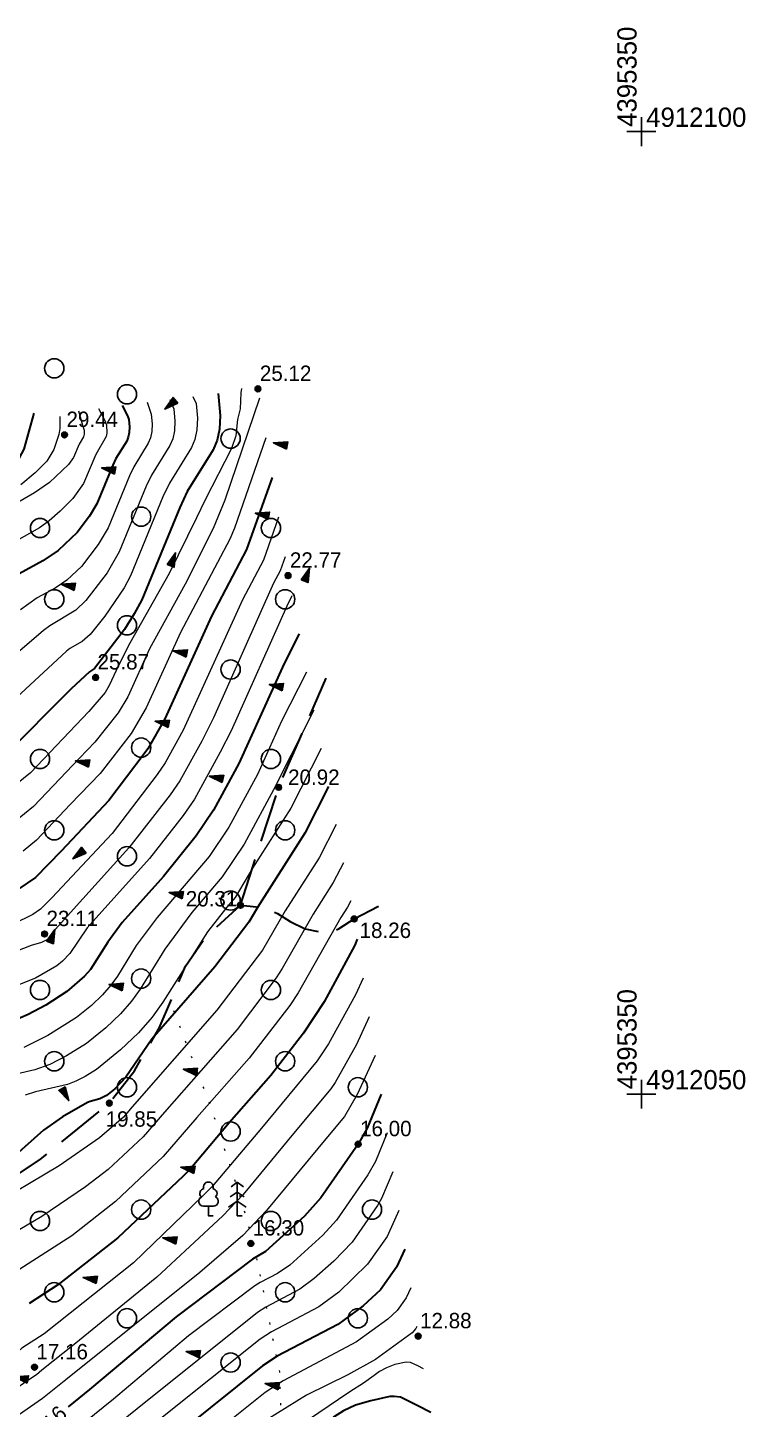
# Model space of a CAD drawing. Header units: feet. Extents: x 4395049 to 4395355, y 4911947 to 4912105.
# Drawn here: x 4395318.1 to 4395355.4, y 4912033.6 to 4912105.4 of the extents above; entities that cross this region are included whole.
import ezdxf
from ezdxf.enums import TextEntityAlignment as Align

# ---------------------------------------------------------------- set-up
doc = ezdxf.new("R2010")
doc.units = ezdxf.units.FT
doc.header["$MEASUREMENT"] = 0
doc.linetypes.add('g5_05x2', pattern=[3.5, 2.5, -1])
doc.linetypes.add('g5_366', pattern=[0.85, 0.1, -0.75])
doc.layers.get('0').update_dxf_attribs({"color": 10, "linetype": 'CONTINUOUS', "lineweight": 0})
for name, color, linetype in [('02_Сетка', 7, 'CONTINUOUS'), ('10_Границы покрытий и угодий', 7, 'CONTINUOUS'), ('12_Рельеф', 7, 'CONTINUOUS'), ('13_Растительность', 7, 'CONTINUOUS'), ('19_Горизонтали', 7, 'CONTINUOUS'), ('61_Отметки высоты поверхности', 7, 'CONTINUOUS')]:
    doc.layers.add(name, color=color, linetype=linetype)
doc.styles.add('LIKE17', font='d431.shx')
doc.styles.add('LIKE34', font='pragma.shx')
doc.styles.add('LIKE36', font='pragmai.shx')

# ---------------------------------------------------------------- blocks, each defined once
blk = doc.blocks.new('g5_368')
at = {"color": 92}
blk.add_circle((0, 0), 0.5, dxfattribs=at)
blk = doc.blocks.new('g5_348a')
blk.add_hatch(color=0).paths.add_polyline_path([(0.75, 0), (0.649, 0.375), (0, 0)])
at = {"color": 0}
blk.add_lwpolyline([(0.75, 0), (0.649, 0.375), (0, 0)], close=True, dxfattribs=at)
blk = doc.blocks.new('g5_330')
blk.add_hatch(color=0).paths.add_polyline_path([(-0.15, 0, 1), (0.15, 0, 1)])
at = {"color": 0}
blk.add_circle((0, 0), 0.15, dxfattribs=at)
blk = doc.blocks.new('g5_012')
at = {"color": 92}
for points in [[(0, -1.5), (0, 1.5)], [(-1.5, 0), (1.5, 0)]]:
    blk.add_lwpolyline(points, dxfattribs=at)
blk = doc.blocks.new('g5_367_3a')
at = {"color": 92}
for points in [[(0.75, 1.75), (0.426, 1.503)], [(0.75, 1.75), (1.074, 1.503)], [(1, 0), (0.75, 0), (0.75, 1.75)], [(0.75, 0.751), (0.285, 0.443)], [(0.75, 1.221), (0.385, 0.973)], [(0.75, 1.221), (1.115, 0.973)], [(0.75, 0.751), (1.215, 0.443)], [(-0.75, 0.497), (-1.007, 0.497)], [(-0.75, 0.497), (-0.493, 0.497)], [(-0.5, 0), (-0.75, 0), (-0.75, 0.497)]]:
    blk.add_lwpolyline(points, dxfattribs=at)
for centre, start, end in [((-0.75, 1.5), 90, 202.24196), ((-0.75, 1.5), 337.75804, 90), ((-1.007, 0.747), 115.63459, 270), ((-0.947, 1.158), 97.94065, 227.81966), ((-0.553, 1.158), 312.18034, 82.05935), ((-0.493, 0.747), 270, 64.36541)]:
    blk.add_arc(centre, 0.25, start, end, dxfattribs=at)

msp = doc.modelspace()

# ---------------------------------------------------------------- linework, layer by layer
at = {"layer": '10_Границы покрытий и угодий', "color": 7, "linetype": 'g5_05x2', "lineweight": 30, "elevation": 20.119, "flags": 128}
for points in [[(4395329.156, 4912059.809), (4395331.148, 4912065.937), (4395333.625, 4912071.607)], [(4395277.897, 4912043.649), (4395280.299, 4912042.445), (4395282.729, 4912041.739), (4395285.181, 4912041.224), (4395287.654, 4912040.9), (4395290.148, 4912040.766), (4395290.802, 4912041.021), (4395291.23, 4912041.293), (4395291.582, 4912041.568), (4395292.012, 4912041.834), (4395292.669, 4912042.078), (4395293.868, 4912041.938), (4395294.698, 4912041.719), (4395296.211, 4912041.111), (4395297.374, 4912040.75), (4395300.926, 4912039.956), (4395302.109, 4912039.752), (4395304.995, 4912039.377), (4395305.878, 4912039.366), (4395307.118, 4912039.458), (4395308.818, 4912040.148), (4395309.976, 4912040.745), (4395313.559, 4912043.116), (4395318.767, 4912046.621), (4395322.347, 4912049.528), (4395323.648, 4912051.206), (4395324.934, 4912053.423), (4395326.303, 4912056.64), (4395327.313, 4912058.112), (4395329.156, 4912059.809), (4395330.308, 4912059.7), (4395331.087, 4912059.382), (4395331.741, 4912058.973), (4395332.518, 4912058.589), (4395333.666, 4912058.348), (4395334.04, 4912058.471), (4395334.291, 4912058.595), (4395335.074, 4912059.098), (4395337.177, 4912060.219)]]:
    msp.add_lwpolyline(points, dxfattribs=at)
at = {"layer": '12_Рельеф', "color": 7, "linetype": 'g5_366', "lineweight": 20, "flags": 128}
msp.add_lwpolyline([(4395325.678, 4912054.348), (4395327.547, 4912049.529), (4395329.155, 4912044.63), (4395329.862, 4912042.151), (4395331.183, 4912035.571), (4395331.248, 4912033.55), (4395330.995, 4912030.717), (4395329.175, 4912028.041), (4395327.439, 4912026.449), (4395325.744, 4912025.211), (4395324.051, 4912023.596), (4395322.319, 4912020.874), (4395322.6, 4912017.564), (4395323.442, 4912015.27), (4395324.443, 4912013.317), (4395325.203, 4912011.027), (4395325.321, 4912007.727), (4395323.477, 4912005.575), (4395321.878, 4912004.343), (4395318.39, 4912002.553), (4395315.986, 4912000.951), (4395315.918, 4912000.892)], dxfattribs=at)
at = {"layer": '19_Горизонтали', "color": 32, "linetype": 'Continuous', "lineweight": 30, "flags": 128}
for points, elevation in [([(4395327.995, 4912086.403), (4395328.1, 4912085.261), (4395328.072, 4912084.551), (4395327.949, 4912083.97), (4395327.744, 4912083.47), (4395326.399, 4912081.305), (4395326.003, 4912080.481), (4395324.028, 4912075.681), (4395323.637, 4912074.943), (4395323.131, 4912074.143), (4395321.575, 4912072.117), (4395321.318, 4912071.935), (4395320.37, 4912071.058), (4395316.849, 4912067.521), (4395315.468, 4912066.476), (4395314.477, 4912065.845), (4395313.749, 4912065.493), (4395312.055, 4912065.033), (4395311.631, 4912064.883), (4395310.521, 4912064.345)], 26), ([(4395318.419, 4912085.372), (4395317.897, 4912083.502), (4395317.516, 4912082.799), (4395317.039, 4912082.315), (4395316.474, 4912081.979), (4395314.34, 4912081.161), (4395313.51, 4912080.717), (4395312.636, 4912080.07), (4395310.472, 4912078.014), (4395309.807, 4912077.205), (4395309.027, 4912076.031), (4395308.447, 4912075.413), (4395308.009, 4912075.04), (4395307.05, 4912074.439), (4395306.378, 4912074.194)], 30), ([(4395323.007, 4912085.777), (4395323.296, 4912085.238), (4395323.363, 4912085.041), (4395323.397, 4912084.67), (4395323.386, 4912084.374), (4395323.334, 4912084.131), (4395323.248, 4912083.922), (4395322.686, 4912083.017), (4395322.521, 4912082.673), (4395321.696, 4912080.668), (4395321.321, 4912080.025), (4395320.671, 4912079.179), (4395319.683, 4912078.24), (4395318.89, 4912077.71), (4395317.658, 4912077.037)], 28), ([(4395330.815, 4912082.028), (4395329.484, 4912078.288), (4395327.654, 4912074.831), (4395325.229, 4912069.491), (4395324.34, 4912067.933), (4395324.161, 4912067.673), (4395322.315, 4912065.246), (4395319.84, 4912062.62), (4395318.511, 4912061.261), (4395317.597, 4912060.635), (4395315.27, 4912059.49), (4395314.37, 4912059.151), (4395312.439, 4912058.656)], 24), ([(4395332.219, 4912073.904), (4395331.432, 4912072.364), (4395329.077, 4912067.181), (4395327.768, 4912064.758), (4395326.865, 4912063.415), (4395325.165, 4912061.3), (4395323.012, 4912058.908), (4395322.267, 4912057.902), (4395321.362, 4912056.481), (4395321.061, 4912056.135), (4395320.13, 4912055.322), (4395319.04, 4912054.627), (4395318.125, 4912054.131), (4395317.332, 4912053.787), (4395315.887, 4912053.368), (4395314.3, 4912052.955)], 22), ([(4395333.746, 4912065.981), (4395332.511, 4912063.563), (4395330.042, 4912059.702), (4395329.591, 4912058.926), (4395327.824, 4912056.605), (4395324.555, 4912052.862), (4395323.206, 4912050.872), (4395322.63, 4912050.28), (4395322.195, 4912049.925), (4395321.852, 4912049.75), (4395321.355, 4912049.622), (4395321.21, 4912049.559), (4395319.916, 4912048.827), (4395318.921, 4912048.132), (4395316.836, 4912046.263), (4395316.22, 4912045.772), (4395316.107, 4912045.707)], 20), ([(4395335.236, 4912058.042), (4395335.098, 4912057.741), (4395333.518, 4912054.8), (4395332.437, 4912053.163), (4395330.743, 4912050.968), (4395328.568, 4912048.506), (4395326.559, 4912046.125), (4395326.179, 4912045.732), (4395322.784, 4912042.529), (4395319.674, 4912040.099), (4395318.183, 4912039.129)], 18), ([(4395336.471, 4912049.994), (4395335.748, 4912048.227), (4395335.281, 4912047.4), (4395333.344, 4912044.608), (4395332.489, 4912043.663), (4395330.456, 4912041.824), (4395329.78, 4912041.421), (4395325.82, 4912038.428), (4395321.319, 4912034.649), (4395320.204, 4912033.761)], 16), ([(4395337.706, 4912041.946), (4395337.278, 4912041.013), (4395336.436, 4912039.839), (4395335.542, 4912039.008), (4395334.217, 4912038.039), (4395331.078, 4912036.382), (4395330.314, 4912035.885), (4395326.263, 4912032.644), (4395321.984, 4912029.197)], 14), ([(4395339.05, 4912033.468), (4395338.338, 4912033.821), (4395337.473, 4912034.25), (4395337.153, 4912034.293), (4395336.933, 4912034.286), (4395335.932, 4912034.074), (4395335.145, 4912033.832), (4395334.519, 4912033.551), (4395334, 4912033.224), (4395331.144, 4912030.606), (4395330.882, 4912030.31), (4395329.348, 4912029.14), (4395323.835, 4912024.701)], 12)]:
    msp.add_lwpolyline(points, dxfattribs=dict(at, elevation=elevation))
at = {"layer": '19_Горизонтали', "color": 32, "linetype": 'Continuous', "lineweight": 20, "flags": 128}
for points, elevation in [([(4395326.684, 4912086.238), (4395326.855, 4912085.872), (4395326.925, 4912085.114), (4395326.9, 4912084.507), (4395326.795, 4912084.01), (4395326.62, 4912083.583), (4395325.471, 4912081.733), (4395325.132, 4912081.029), (4395323.445, 4912076.928), (4395323.111, 4912076.297), (4395322.105, 4912074.825), (4395321.349, 4912073.883), (4395320.935, 4912073.516), (4395320.302, 4912073.147), (4395320.122, 4912073.012), (4395315.603, 4912068.834)], 26.5), ([(4395325.492, 4912086.089), (4395325.691, 4912085.595), (4395325.749, 4912084.966), (4395325.729, 4912084.462), (4395325.641, 4912084.05), (4395325.496, 4912083.696), (4395324.543, 4912082.161), (4395324.262, 4912081.577), (4395322.862, 4912078.174), (4395322.226, 4912077.084), (4395321.123, 4912075.648), (4395320.598, 4912075.149), (4395319.249, 4912074.331), (4395318.927, 4912074.089), (4395315.866, 4912071.476)], 27), ([(4395329.212, 4912086.653), (4395329.183, 4912086.426), (4395329.15, 4912085.592), (4395329.013, 4912085.038), (4395328.923, 4912084.195), (4395328.692, 4912083.532), (4395327.327, 4912080.877), (4395326.873, 4912079.933), (4395325.46, 4912077.054), (4395323.406, 4912073.43), (4395322.819, 4912072.275), (4395322.342, 4912071.224), (4395322.132, 4912070.867), (4395321.282, 4912069.873), (4395318.247, 4912066.69), (4395317.075, 4912065.732)], 25.5), ([(4395330.151, 4912086.153), (4395328.353, 4912080.859), (4395327.744, 4912079.385), (4395326.282, 4912076.49), (4395324.431, 4912073.127), (4395323.304, 4912070.647), (4395322.808, 4912069.802), (4395321.597, 4912068.279), (4395320.801, 4912067.455), (4395318.401, 4912064.938), (4395317.474, 4912064.181)], 25), ([(4395320.738, 4912085.493), (4395320.945, 4912084.752), (4395321.035, 4912084.487), (4395321.042, 4912084.285), (4395321.001, 4912084.148), (4395320.78, 4912083.769), (4395320.48, 4912083.067), (4395320.219, 4912082.709), (4395319.242, 4912081.769), (4395318.465, 4912081.228), (4395316.724, 4912080.228)], 29), ([(4395321.783, 4912085.624), (4395322.12, 4912084.995), (4395322.199, 4912084.764), (4395322.214, 4912084.329), (4395322.18, 4912084.171), (4395321.65, 4912083.221), (4395321.006, 4912081.713), (4395320.445, 4912080.944), (4395319.79, 4912080.279), (4395319.225, 4912079.785), (4395318.72, 4912079.418), (4395316.725, 4912078.301)], 28.5), ([(4395324.314, 4912085.941), (4395324.527, 4912085.318), (4395324.573, 4912084.818), (4395324.557, 4912084.418), (4395324.488, 4912084.091), (4395324.372, 4912083.809), (4395323.614, 4912082.589), (4395323.391, 4912082.125), (4395322.279, 4912079.421), (4395321.773, 4912078.554), (4395320.897, 4912077.413), (4395320.141, 4912076.695), (4395319.533, 4912076.289), (4395318.59, 4912075.774), (4395317.731, 4912075.166)], 27.5), ([(4395319.777, 4912085.201), (4395319.772, 4912084.574), (4395319.72, 4912084.272), (4395319.46, 4912083.494), (4395319.1, 4912082.874), (4395318.501, 4912082.27), (4395317.741, 4912081.646)], 29.5), ([(4395330.483, 4912084.091), (4395328.855, 4912079.407), (4395328.614, 4912078.837), (4395326.042, 4912073.979), (4395324.266, 4912070.069), (4395323.484, 4912068.738), (4395321.865, 4912066.652), (4395320.32, 4912065.037), (4395318.556, 4912063.187), (4395317.874, 4912062.629)], 24.5), ([(4395331.146, 4912079.966), (4395330.355, 4912077.74), (4395329.266, 4912075.683), (4395326.191, 4912068.914), (4395325.244, 4912067.205), (4395324.837, 4912066.609), (4395322.497, 4912063.532), (4395319.359, 4912060.202), (4395318.777, 4912059.607), (4395318.376, 4912059.333), (4395317.357, 4912058.831)], 23.5), ([(4395331.478, 4912077.904), (4395331.225, 4912077.192), (4395330.877, 4912076.535), (4395327.756, 4912069.54), (4395327.153, 4912068.336), (4395326.007, 4912066.267), (4395325.513, 4912065.544), (4395323.361, 4912062.797), (4395319.384, 4912058.377), (4395319.151, 4912058.063), (4395319.098, 4912058.02), (4395318.82, 4912057.868), (4395318.29, 4912057.72), (4395316.782, 4912057.131)], 23), ([(4395331.837, 4912075.885), (4395331.564, 4912075.351), (4395328.674, 4912068.873), (4395328.115, 4912067.758), (4395326.769, 4912065.328), (4395326.189, 4912064.48), (4395324.437, 4912062.242), (4395321.198, 4912058.642), (4395320.291, 4912057.308), (4395319.906, 4912056.909), (4395319.614, 4912056.671), (4395318.512, 4912056.017), (4395317.676, 4912055.696)], 22.5), ([(4395332.601, 4912071.923), (4395331.3, 4912069.378), (4395330.039, 4912066.603), (4395328.561, 4912063.867), (4395327.541, 4912062.35), (4395324.825, 4912059.174), (4395323.746, 4912057.715), (4395322.778, 4912056.132), (4395322.433, 4912055.653), (4395321.996, 4912055.153), (4395321.416, 4912054.602), (4395320.647, 4912053.973), (4395319.159, 4912053.049), (4395317.899, 4912052.421)], 21.5), ([(4395332.982, 4912069.943), (4395331.168, 4912066.391), (4395331.002, 4912066.025), (4395329.354, 4912062.976), (4395328.217, 4912061.286), (4395326.639, 4912059.44), (4395325.225, 4912057.527), (4395323.956, 4912055.453), (4395323.504, 4912054.826), (4395322.931, 4912054.17), (4395322.172, 4912053.448), (4395321.163, 4912052.623), (4395320.126, 4912051.98), (4395319.249, 4912051.543), (4395318.482, 4912051.259), (4395315.547, 4912050.582)], 21), ([(4395333.364, 4912067.962), (4395331.773, 4912064.848), (4395329.78, 4912061.731), (4395328.894, 4912060.221), (4395328.453, 4912059.706), (4395327.455, 4912058.427), (4395325.134, 4912054.774), (4395324.575, 4912053.999), (4395323.866, 4912053.187), (4395322.927, 4912052.294), (4395321.679, 4912051.274), (4395321.094, 4912050.911), (4395320.6, 4912050.665), (4395320.167, 4912050.505), (4395318.511, 4912050.123), (4395317.979, 4912049.941)], 20.5), ([(4395334.128, 4912064.001), (4395333.248, 4912062.278), (4395331.49, 4912059.528), (4395330.303, 4912057.486), (4395327.94, 4912054.354), (4395323.532, 4912049.333), (4395323.077, 4912048.805), (4395321.838, 4912047.732), (4395319.743, 4912046.274), (4395316.005, 4912044.049)], 19.5), ([(4395334.51, 4912062.02), (4395333.986, 4912060.993), (4395332.938, 4912059.355), (4395331.332, 4912056.52), (4395331.014, 4912056.045), (4395328.989, 4912053.361), (4395325.211, 4912049.058), (4395324.111, 4912047.781), (4395322.278, 4912046.086), (4395321.116, 4912045.188), (4395318.835, 4912043.649), (4395316.528, 4912042.29)], 19), ([(4395334.892, 4912060.039), (4395334.723, 4912059.709), (4395334.386, 4912059.181), (4395332.165, 4912055.262), (4395331.725, 4912054.604), (4395329.609, 4912051.86), (4395326.889, 4912048.782), (4395325.145, 4912046.756), (4395322.666, 4912044.417), (4395320.395, 4912042.643), (4395316.511, 4912040.166)], 18.5), ([(4395335.544, 4912056.03), (4395335.143, 4912055.156), (4395333.746, 4912052.614), (4395333.148, 4912051.722), (4395330.247, 4912048.23), (4395327.696, 4912045.207), (4395327.213, 4912044.707), (4395323.596, 4912041.238), (4395318.952, 4912037.554), (4395317.794, 4912036.8), (4395317.084, 4912036.167), (4395314.838, 4912034.437), (4395314.444, 4912034.218), (4395313.973, 4912034.03), (4395313.387, 4912033.865), (4395312.645, 4912033.72), (4395312.07, 4912033.698), (4395311.608, 4912033.723), (4395311.23, 4912033.79), (4395310.592, 4912034.024), (4395309.462, 4912034.543), (4395308.912, 4912034.738), (4395308.203, 4912035.006)], 17.5), ([(4395335.853, 4912054.018), (4395335.189, 4912052.57), (4395334.081, 4912050.609), (4395333.859, 4912050.282), (4395331.926, 4912047.954), (4395329.297, 4912044.785), (4395328.247, 4912043.683), (4395324.814, 4912040.492), (4395320.512, 4912036.986), (4395318.846, 4912035.652), (4395318.558, 4912035.42), (4395318.067, 4912035.083), (4395316.783, 4912034.194), (4395315.52, 4912033.187)], 17), ([(4395336.162, 4912052.006), (4395335.235, 4912049.984), (4395334.57, 4912048.841), (4395333.604, 4912047.678), (4395330.515, 4912043.954), (4395329.28, 4912042.659), (4395327.047, 4912040.725), (4395320.082, 4912035.151), (4395318.875, 4912034.179), (4395316.826, 4912032.772), (4395315.141, 4912031.517), (4395314.854, 4912031.346), (4395314.511, 4912031.196), (4395314.081, 4912031.067), (4395313.532, 4912030.956), (4395312.877, 4912031.134), (4395312.214, 4912031.315), (4395311.542, 4912031.498), (4395310.171, 4912031.872), (4395308.765, 4912032.256), (4395307.324, 4912032.649)], 16.5), ([(4395336.779, 4912047.982), (4395336.173, 4912046.498), (4395335.781, 4912045.803), (4395334.153, 4912043.459), (4395333.435, 4912042.665), (4395331.727, 4912041.12), (4395331.086, 4912040.676), (4395330.178, 4912040.209), (4395329.913, 4912040.037), (4395326.47, 4912037.434), (4395322.555, 4912034.148), (4395319.51, 4912031.696)], 15.5), ([(4395337.088, 4912045.97), (4395336.497, 4912044.578), (4395336.28, 4912044.206), (4395334.963, 4912042.309), (4395334.016, 4912041.317), (4395332.999, 4912040.416), (4395332.251, 4912039.869), (4395330.478, 4912038.933), (4395330.047, 4912038.653), (4395323.791, 4912033.646), (4395319.828, 4912030.455)], 15), ([(4395337.397, 4912043.958), (4395336.864, 4912042.751), (4395336.779, 4912042.61), (4395335.772, 4912041.159), (4395334.271, 4912039.712), (4395333.234, 4912038.954), (4395330.778, 4912037.657), (4395330.18, 4912037.269), (4395325.027, 4912033.145)], 14.5), ([(4395338.015, 4912039.934), (4395337.777, 4912039.416), (4395337.31, 4912038.765), (4395336.814, 4912038.303), (4395335.201, 4912037.124), (4395331.377, 4912035.106), (4395330.448, 4912034.502), (4395327.499, 4912032.142)], 13.5), ([(4395338.323, 4912037.922), (4395338.276, 4912037.82), (4395338.086, 4912037.599), (4395336.184, 4912036.209), (4395334.746, 4912035.411), (4395332.592, 4912034.36), (4395330.581, 4912033.118)], 13), ([(4395338.679, 4912035.725), (4395338.373, 4912035.877), (4395338.001, 4912036.061), (4395337.77, 4912036.077), (4395337.191, 4912035.946), (4395336.745, 4912035.786), (4395336.396, 4912035.598), (4395336.11, 4912035.384), (4395335.559, 4912034.987), (4395334.854, 4912034.532), (4395334.257, 4912034.142), (4395331.247, 4912032.09)], 12.5)]:
    msp.add_lwpolyline(points, dxfattribs=dict(at, elevation=elevation))

# ---------------------------------------------------------------- block references
at = {"layer": '02_Сетка', "linetype": 'Continuous', "lineweight": 20, "xscale": 0.5, "yscale": 0.5, "zscale": 0.5}
for p in [(4395350, 4912100), (4395350, 4912050)]:
    msp.add_blockref('g5_012', p, dxfattribs=at)
at = {"layer": '12_Рельеф', "color": 7, "lineweight": 20}
for p, rotation in [((4395325.223, 4912085.587), 24.27982116966568), ((4395330.874, 4912083.837), 334.2798211696657), ((4395321.941, 4912082.529), 334.2798211696657), ((4395329.932, 4912080.178), 334.2798211696657), ((4395325.794, 4912078.12), 234.2798211696657), ((4395319.845, 4912076.485), 334.2798211696657), ((4395332.752, 4912077.321), 234.2798211696657), ((4395325.666, 4912073.026), 334.2798211696657), ((4395330.656, 4912071.277), 334.2798211696657), ((4395324.725, 4912069.367), 334.2798211696657), ((4395320.587, 4912067.309), 334.2798211696657), ((4395327.544, 4912066.51), 334.2798211696657), ((4395320.458, 4912062.215), 24.27982116966568), ((4395325.449, 4912060.466), 334.2798211696657), ((4395319.517, 4912058.556), 234.2798211696657), ((4395322.337, 4912055.699), 334.2798211696657), ((4395326.19, 4912051.29), 334.2798211696657), ((4395320.241, 4912049.655), 104.2798211696657), ((4395326.062, 4912046.196), 334.2798211696657), ((4395325.12, 4912042.537), 334.2798211696657), ((4395320.982, 4912040.479), 334.2798211696657), ((4395326.336, 4912036.623), 334.2798211696657), ((4395317.403, 4912035.315), 334.2798211696657), ((4395330.444, 4912034.96), 334.2798211696657)]:
    msp.add_blockref('g5_348a', p, dxfattribs=dict(at, rotation=rotation))
at = {"layer": '13_Растительность', "color": 7, "linetype": 'Continuous', "lineweight": 20}
for p in [(4395319.485, 4912087.705), (4395323.265, 4912086.355), (4395328.65, 4912084.055), (4395324, 4912080), (4395318.745, 4912079.41), (4395330.745, 4912079.41), (4395319.485, 4912075.705), (4395331.485, 4912075.705), (4395323.265, 4912074.355), (4395328.65, 4912072.055), (4395324, 4912068), (4395318.745, 4912067.41), (4395330.745, 4912067.41), (4395319.485, 4912063.705), (4395331.485, 4912063.705), (4395323.265, 4912062.355), (4395328.65, 4912060.055), (4395318.745, 4912055.41), (4395324, 4912056), (4395330.745, 4912055.41), (4395319.485, 4912051.705), (4395331.485, 4912051.705), (4395323.265, 4912050.355), (4395335.265, 4912050.355), (4395328.65, 4912048.055), (4395324, 4912044), (4395336, 4912044), (4395318.745, 4912043.41), (4395330.745, 4912043.41), (4395319.485, 4912039.705), (4395331.485, 4912039.705), (4395323.265, 4912038.355), (4395335.265, 4912038.355), (4395328.65, 4912036.055)]:
    msp.add_blockref('g5_368', p, dxfattribs=at)
at = {"layer": '13_Растительность', "color": 92, "linetype": 'Continuous', "lineweight": 20}
msp.add_blockref('g5_367_3a', (4395328.247, 4912043.683, 17), dxfattribs=at)
at = {"layer": '61_Отметки высоты поверхности', "color": 7, "linetype": 'Continuous', "lineweight": 20}
for p in [(4395330.073, 4912086.638, 25.118), (4395320.022, 4912084.246, 29.435), (4395331.634, 4912076.935, 22.765), (4395321.635, 4912071.649, 25.867), (4395331.148, 4912065.937, 20.924), (4395329.156, 4912059.809, 20.306), (4395335.074, 4912059.098, 18.262), (4395318.984, 4912058.318, 23.11), (4395322.347, 4912049.528, 19.853), (4395335.281, 4912047.402, 16.001), (4395329.7, 4912042.243, 16.297), (4395338.399, 4912037.425, 12.877), (4395318.458, 4912035.81, 17.157)]:
    msp.add_blockref('g5_330', p, dxfattribs=at)

# ---------------------------------------------------------------- texts
at = {"layer": '02_Сетка', "linetype": 'Continuous', "lineweight": 5, "style": 'LIKE34'}
for p in [(4395349.75, 4912100.25), (4395349.75, 4912050.25)]:
    msp.add_text('4395350', height=1, rotation=90, dxfattribs=at).set_placement(p)
for s, p in [('4912100', (4395350.25, 4912100.25)), ('4912050', (4395350.25, 4912050.25))]:
    msp.add_text(s, height=1, dxfattribs=at).set_placement(p)
at = {"layer": '19_Горизонтали', "color": 32, "linetype": 'Continuous', "lineweight": 5, "style": 'LIKE36'}
msp.add_text('16', height=0.8, rotation=44, dxfattribs=at).set_placement((4395319.36, 4912032.49, 16))
at = {"layer": '61_Отметки высоты поверхности', "color": 7, "lineweight": 5, "style": 'LIKE17'}
for s, p in [('25.12', (4395330.171, 4912087.448, 25.118)), ('29.44', (4395320.12, 4912085.056, 29.435)), ('22.77', (4395331.732, 4912077.745, 22.765)), ('25.87', (4395321.733, 4912072.459, 25.867)), ('20.92', (4395331.637, 4912066.464, 20.924)), ('20.31', (4395326.32, 4912060.148, 20.306)), ('23.11', (4395319.082, 4912059.128, 23.11)), ('18.26', (4395335.353, 4912058.51, 18.262)), ('19.85', (4395322.156, 4912048.707, 19.853)), ('16.00', (4395335.379, 4912048.212, 16.001)), ('16.30', (4395329.798, 4912043.052, 16.297)), ('12.88', (4395338.497, 4912038.235, 12.877)), ('17.16', (4395318.556, 4912036.62, 17.157))]:
    msp.add_text(s, height=0.8, dxfattribs=at).set_placement(p, align=Align.MIDDLE_LEFT)

doc.saveas('drawing.dxf')
